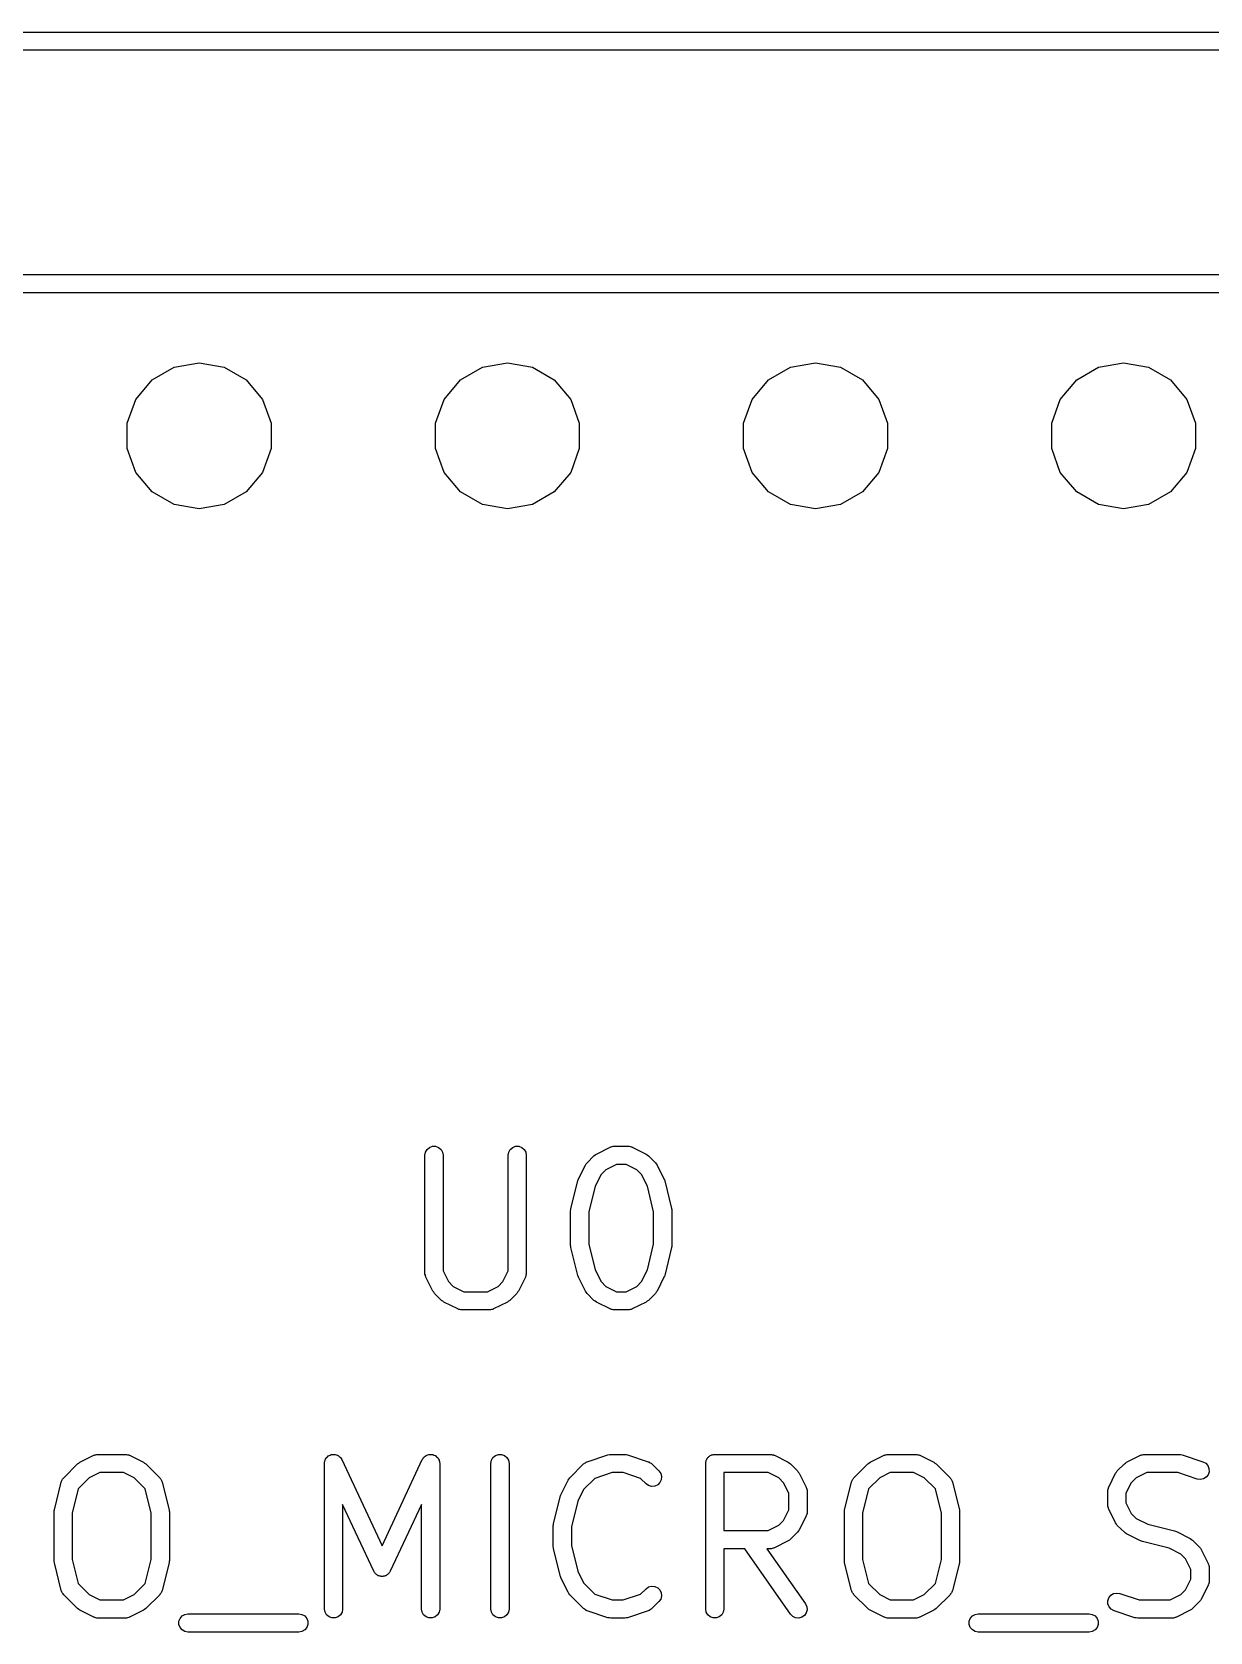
# Model space of a CAD drawing. Header units: millimetres. Extents: x 37 to 156, y -137 to -19.
# Drawn here: x 128.74 to 138.45, y -32.61 to -19.43 of the extents above; entities that cross this region are included whole.
import ezdxf

# ---------------------------------------------------------------- set-up
doc = ezdxf.new("R2010")
doc.units = ezdxf.units.MM
doc.layers.add('BLACK', color=7, linetype='Continuous')

# ---------------------------------------------------------------- blocks, each defined once
blk = doc.blocks.new('hhskb2-F.SilkS')
at = {"layer": 'BLACK'}
for p, q in [((106.3, -21.425), (154.3, -21.425)), ((154.225, -21.575), (106.375, -21.575)), ((129.914, -22.188), (130.12, -22.1517)), ((130.12, -22.1517), (130.326, -22.188)), ((132.454, -22.188), (132.66, -22.1517)), ((132.66, -22.1517), (132.866, -22.188)), ((134.994, -22.188), (135.2, -22.1517)), ((135.2, -22.1517), (135.406, -22.188)), ((137.534, -22.188), (137.74, -22.1517)), ((137.74, -22.1517), (137.946, -22.188)), ((129.733, -22.2926), (129.914, -22.188)), ((130.326, -22.188), (130.507, -22.2926)), ((132.273, -22.2926), (132.454, -22.188)), ((132.866, -22.188), (133.047, -22.2926)), ((134.813, -22.2926), (134.994, -22.188)), ((135.406, -22.188), (135.587, -22.2926)), ((137.353, -22.2926), (137.534, -22.188)), ((137.946, -22.188), (138.127, -22.2926)), ((129.598, -22.4529), (129.733, -22.2926)), ((130.507, -22.2926), (130.642, -22.4529)), ((132.138, -22.4529), (132.273, -22.2926)), ((133.047, -22.2926), (133.182, -22.4529)), ((134.678, -22.4529), (134.813, -22.2926)), ((135.587, -22.2926), (135.722, -22.4529)), ((137.218, -22.4529), (137.353, -22.2926)), ((138.127, -22.2926), (138.262, -22.4529)), ((129.527, -22.6494), (129.598, -22.4529)), ((130.642, -22.4529), (130.713, -22.6494)), ((132.067, -22.6494), (132.138, -22.4529)), ((133.182, -22.4529), (133.253, -22.6494)), ((134.607, -22.6494), (134.678, -22.4529)), ((135.722, -22.4529), (135.793, -22.6494)), ((137.147, -22.6494), (137.218, -22.4529)), ((138.262, -22.4529), (138.333, -22.6494)), ((129.527, -22.8586), (129.527, -22.6494)), ((130.713, -22.6494), (130.713, -22.8586)), ((132.067, -22.8586), (132.067, -22.6494)), ((133.253, -22.6494), (133.253, -22.8586)), ((134.607, -22.8586), (134.607, -22.6494)), ((135.793, -22.6494), (135.793, -22.8586)), ((137.147, -22.8586), (137.147, -22.6494)), ((138.333, -22.6494), (138.333, -22.8586)), ((129.598, -23.0551), (129.527, -22.8586)), ((130.713, -22.8586), (130.642, -23.0551)), ((132.138, -23.0551), (132.067, -22.8586)), ((133.253, -22.8586), (133.182, -23.0551)), ((134.678, -23.0551), (134.607, -22.8586)), ((135.793, -22.8586), (135.722, -23.0551)), ((137.218, -23.0551), (137.147, -22.8586)), ((138.333, -22.8586), (138.262, -23.0551)), ((129.733, -23.2154), (129.598, -23.0551)), ((130.642, -23.0551), (130.507, -23.2154)), ((132.273, -23.2154), (132.138, -23.0551)), ((133.182, -23.0551), (133.047, -23.2154)), ((134.813, -23.2154), (134.678, -23.0551)), ((135.722, -23.0551), (135.587, -23.2154)), ((137.353, -23.2154), (137.218, -23.0551)), ((138.262, -23.0551), (138.127, -23.2154)), ((129.914, -23.32), (129.733, -23.2154)), ((130.12, -23.3563), (129.914, -23.32)), ((130.326, -23.32), (130.12, -23.3563)), ((130.507, -23.2154), (130.326, -23.32)), ((132.454, -23.32), (132.273, -23.2154)), ((132.66, -23.3563), (132.454, -23.32)), ((132.866, -23.32), (132.66, -23.3563)), ((133.047, -23.2154), (132.866, -23.32)), ((134.994, -23.32), (134.813, -23.2154)), ((135.2, -23.3563), (134.994, -23.32)), ((135.406, -23.32), (135.2, -23.3563)), ((135.587, -23.2154), (135.406, -23.32)), ((137.534, -23.32), (137.353, -23.2154)), ((137.74, -23.3563), (137.534, -23.32)), ((137.946, -23.32), (137.74, -23.3563)), ((138.127, -23.2154), (137.946, -23.32)), ((132.018, -28.6179), (132.043, -28.609)), ((132.043, -28.609), (132.069, -28.609)), ((132.069, -28.609), (132.093, -28.6179)), ((132.704, -28.6179), (132.728, -28.609)), ((132.728, -28.609), (132.754, -28.609)), ((132.754, -28.609), (132.779, -28.6179)), ((133.394, -28.6729), (133.508, -28.6158)), ((133.508, -28.6158), (133.512, -28.6145)), ((133.512, -28.6145), (133.516, -28.6124)), ((133.516, -28.6124), (133.524, -28.6109)), ((133.524, -28.6109), (133.533, -28.6083)), ((133.533, -28.6083), (133.537, -28.6086)), ((133.537, -28.6086), (133.541, -28.6079)), ((133.541, -28.6079), (133.656, -28.6079)), ((133.656, -28.6079), (133.66, -28.6086)), ((133.66, -28.6086), (133.664, -28.6083)), ((133.664, -28.6083), (133.673, -28.6109)), ((133.673, -28.6109), (133.681, -28.6124)), ((133.681, -28.6124), (133.685, -28.6145)), ((133.685, -28.6145), (133.689, -28.6158)), ((133.689, -28.6158), (133.804, -28.6729)), ((131.981, -28.6829), (131.985, -28.6572)), ((131.981, -29.6543), (131.981, -28.6829)), ((131.985, -28.6572), (131.998, -28.6346)), ((131.998, -28.6346), (132.018, -28.6179)), ((132.093, -28.6179), (132.113, -28.6346)), ((132.113, -28.6346), (132.126, -28.6572)), ((132.126, -28.6572), (132.131, -28.6829)), ((132.131, -28.6829), (132.131, -29.6366)), ((132.666, -28.6829), (132.671, -28.6572)), ((132.666, -29.6366), (132.666, -28.6829)), ((132.671, -28.6572), (132.684, -28.6346)), ((132.684, -28.6346), (132.704, -28.6179)), ((132.779, -28.6179), (132.799, -28.6346)), ((132.799, -28.6346), (132.812, -28.6572)), ((132.812, -28.6572), (132.816, -28.6829)), ((132.816, -28.6829), (132.816, -29.6543)), ((133.31, -28.754), (133.317, -28.7441)), ((133.317, -28.7441), (133.374, -28.687)), ((133.374, -28.687), (133.384, -28.6801)), ((133.384, -28.6801), (133.394, -28.6729)), ((133.804, -28.6729), (133.813, -28.6801)), ((133.813, -28.6801), (133.823, -28.687)), ((133.823, -28.687), (133.88, -28.7441)), ((133.88, -28.7441), (133.887, -28.7539)), ((133.243, -28.8857), (133.246, -28.8779)), ((133.246, -28.8779), (133.303, -28.7636)), ((133.303, -28.7636), (133.31, -28.754)), ((133.432, -28.8416), (133.384, -28.9376)), ((133.472, -28.8016), (133.432, -28.8416)), ((133.559, -28.7579), (133.472, -28.8016)), ((133.638, -28.7579), (133.559, -28.7579)), ((133.726, -28.8016), (133.638, -28.7579)), ((133.766, -28.8416), (133.726, -28.8016)), ((133.814, -28.9376), (133.766, -28.8416)), ((133.887, -28.7539), (133.894, -28.7636)), ((133.894, -28.7636), (133.951, -28.8779)), ((133.951, -28.8779), (133.954, -28.8857)), ((133.183, -29.1218), (133.24, -28.8932)), ((133.24, -28.8932), (133.243, -28.8857)), ((133.384, -28.9376), (133.331, -29.1492)), ((133.866, -29.1492), (133.814, -28.9376)), ((133.954, -28.8857), (133.957, -28.8932)), ((133.957, -28.8932), (134.014, -29.1218)), ((133.181, -29.14), (133.182, -29.131)), ((133.181, -29.4257), (133.181, -29.14)), ((133.182, -29.131), (133.183, -29.1218)), ((134.014, -29.1218), (134.015, -29.131)), ((134.015, -29.131), (134.016, -29.14)), ((134.016, -29.14), (134.016, -29.4257)), ((133.331, -29.1492), (133.331, -29.4165)), ((133.866, -29.4165), (133.866, -29.1492)), ((133.182, -29.4347), (133.181, -29.4257)), ((133.183, -29.4439), (133.182, -29.4347)), ((133.24, -29.6725), (133.183, -29.4439)), ((133.331, -29.4165), (133.384, -29.6281)), ((133.814, -29.6281), (133.866, -29.4165)), ((134.014, -29.4439), (133.957, -29.6725)), ((134.015, -29.4347), (134.014, -29.4439)), ((134.016, -29.4257), (134.015, -29.4347)), ((131.981, -29.6585), (131.981, -29.6543)), ((131.981, -29.6629), (131.981, -29.6585)), ((131.984, -29.6713), (131.981, -29.6629)), ((132.131, -29.6366), (132.174, -29.7241)), ((132.623, -29.7241), (132.666, -29.6366)), ((132.816, -29.6629), (132.813, -29.6713)), ((132.816, -29.6543), (132.816, -29.6585)), ((132.816, -29.6585), (132.816, -29.6629)), ((133.384, -29.6281), (133.432, -29.7241)), ((133.766, -29.7241), (133.814, -29.6281)), ((131.985, -29.6799), (131.984, -29.6713)), ((131.987, -29.6837), (131.985, -29.6799)), ((131.989, -29.6878), (131.987, -29.6837)), ((132.046, -29.8021), (131.989, -29.6878)), ((132.053, -29.8118), (132.046, -29.8021)), ((132.174, -29.7241), (132.214, -29.7641)), ((132.214, -29.7641), (132.302, -29.8079)), ((132.495, -29.8079), (132.583, -29.7641)), ((132.583, -29.7641), (132.623, -29.7241)), ((132.751, -29.8021), (132.744, -29.8118)), ((132.809, -29.6878), (132.751, -29.8021)), ((132.81, -29.6837), (132.809, -29.6878)), ((132.812, -29.6799), (132.81, -29.6837)), ((132.813, -29.6713), (132.812, -29.6799)), ((133.243, -29.68), (133.24, -29.6725)), ((133.246, -29.6878), (133.243, -29.68)), ((133.303, -29.8021), (133.246, -29.6878)), ((133.31, -29.8118), (133.303, -29.8021)), ((133.432, -29.7241), (133.472, -29.7641)), ((133.472, -29.7641), (133.559, -29.8079)), ((133.638, -29.8079), (133.726, -29.7641)), ((133.726, -29.7641), (133.766, -29.7241)), ((133.894, -29.8021), (133.887, -29.8118)), ((133.951, -29.6878), (133.894, -29.8021)), ((133.954, -29.68), (133.951, -29.6878)), ((133.957, -29.6725), (133.954, -29.68)), ((132.06, -29.8216), (132.053, -29.8118)), ((132.117, -29.8787), (132.06, -29.8216)), ((132.127, -29.8856), (132.117, -29.8787)), ((132.136, -29.8928), (132.127, -29.8856)), ((132.251, -29.9499), (132.136, -29.8928)), ((132.302, -29.8079), (132.495, -29.8079)), ((132.661, -29.8928), (132.546, -29.9499)), ((132.67, -29.8856), (132.661, -29.8928)), ((132.68, -29.8787), (132.67, -29.8856)), ((132.737, -29.8216), (132.68, -29.8787)), ((132.744, -29.8118), (132.737, -29.8216)), ((133.317, -29.8216), (133.31, -29.8118)), ((133.374, -29.8787), (133.317, -29.8216)), ((133.384, -29.8856), (133.374, -29.8787)), ((133.394, -29.8928), (133.384, -29.8856)), ((133.508, -29.9499), (133.394, -29.8928)), ((133.559, -29.8079), (133.638, -29.8079)), ((133.804, -29.8928), (133.689, -29.9499)), ((133.813, -29.8856), (133.804, -29.8928)), ((133.823, -29.8787), (133.813, -29.8856)), ((133.88, -29.8216), (133.823, -29.8787)), ((133.887, -29.8118), (133.88, -29.8216)), ((132.255, -29.9512), (132.251, -29.9499)), ((132.259, -29.9533), (132.255, -29.9512)), ((132.267, -29.9549), (132.259, -29.9533)), ((132.276, -29.9574), (132.267, -29.9549)), ((132.28, -29.9571), (132.276, -29.9574)), ((132.284, -29.9579), (132.28, -29.9571)), ((132.513, -29.9579), (132.284, -29.9579)), ((132.517, -29.9571), (132.513, -29.9579)), ((132.521, -29.9574), (132.517, -29.9571)), ((132.53, -29.9549), (132.521, -29.9574)), ((132.539, -29.9533), (132.53, -29.9549)), ((132.542, -29.9512), (132.539, -29.9533)), ((132.546, -29.9499), (132.542, -29.9512)), ((133.512, -29.9512), (133.508, -29.9499)), ((133.516, -29.9533), (133.512, -29.9512)), ((133.524, -29.9549), (133.516, -29.9533)), ((133.533, -29.9574), (133.524, -29.9549)), ((133.537, -29.9571), (133.533, -29.9574)), ((133.541, -29.9579), (133.537, -29.9571)), ((133.656, -29.9579), (133.541, -29.9579)), ((133.66, -29.9571), (133.656, -29.9579)), ((133.664, -29.9574), (133.66, -29.9571)), ((133.673, -29.9549), (133.664, -29.9574)), ((133.681, -29.9533), (133.673, -29.9549)), ((133.685, -29.9512), (133.681, -29.9533)), ((133.689, -29.9499), (133.685, -29.9512)), ((129.003, -31.3413), (129.117, -31.227)), ((129.117, -31.227), (129.127, -31.2201)), ((129.127, -31.2201), (129.136, -31.2129)), ((129.136, -31.2129), (129.251, -31.1558)), ((129.251, -31.1558), (129.255, -31.1545)), ((129.255, -31.1545), (129.259, -31.1524)), ((129.259, -31.1524), (129.267, -31.1509)), ((129.267, -31.1509), (129.276, -31.1483)), ((129.276, -31.1483), (129.28, -31.1486)), ((129.28, -31.1486), (129.284, -31.1479)), ((129.284, -31.1479), (129.513, -31.1479)), ((129.513, -31.1479), (129.517, -31.1486)), ((129.517, -31.1486), (129.521, -31.1483)), ((129.521, -31.1483), (129.53, -31.1509)), ((129.53, -31.1509), (129.539, -31.1524)), ((129.539, -31.1524), (129.542, -31.1545)), ((129.542, -31.1545), (129.546, -31.1558)), ((129.546, -31.1558), (129.661, -31.2129)), ((129.661, -31.2129), (129.67, -31.2201)), ((129.67, -31.2201), (129.68, -31.227)), ((129.68, -31.227), (129.794, -31.3413)), ((131.152, -31.2229), (131.154, -31.2132)), ((131.152, -32.4229), (131.152, -31.2229)), ((131.154, -31.2132), (131.155, -31.2035)), ((131.155, -31.2035), (131.156, -31.2005)), ((131.156, -31.2005), (131.157, -31.1972)), ((131.157, -31.1972), (131.162, -31.1887)), ((131.162, -31.1887), (131.166, -31.1799)), ((131.166, -31.1799), (131.168, -31.1775)), ((131.168, -31.1775), (131.17, -31.1746)), ((131.17, -31.1746), (131.177, -31.1684)), ((131.177, -31.1684), (131.184, -31.1614)), ((131.184, -31.1614), (131.187, -31.16)), ((131.187, -31.16), (131.19, -31.1579)), ((131.19, -31.1579), (131.199, -31.1546)), ((131.199, -31.1546), (131.208, -31.1504)), ((131.208, -31.1504), (131.211, -31.1501)), ((131.211, -31.1501), (131.214, -31.149)), ((131.214, -31.149), (131.224, -31.149)), ((131.224, -31.149), (131.234, -31.1481)), ((131.234, -31.1481), (131.237, -31.149)), ((131.237, -31.149), (131.24, -31.149)), ((131.24, -31.149), (131.249, -31.1523)), ((131.249, -31.1523), (131.259, -31.1549)), ((131.259, -31.1549), (131.262, -31.1568)), ((131.262, -31.1568), (131.265, -31.1579)), ((131.265, -31.1579), (131.272, -31.1642)), ((131.272, -31.1642), (131.28, -31.1698)), ((131.28, -31.1698), (131.282, -31.1725)), ((131.282, -31.1725), (131.285, -31.1746)), ((131.285, -31.1746), (131.289, -31.1831)), ((131.289, -31.1831), (131.295, -31.1911)), ((131.295, -31.1911), (131.627, -31.9026)), ((131.627, -31.9026), (131.959, -31.1911)), ((131.959, -31.1911), (131.965, -31.1831)), ((131.965, -31.1831), (131.97, -31.1746)), ((131.97, -31.1746), (131.972, -31.1725)), ((131.972, -31.1725), (131.974, -31.1698)), ((131.974, -31.1698), (131.982, -31.1642)), ((131.982, -31.1642), (131.99, -31.1579)), ((131.99, -31.1579), (131.993, -31.1568)), ((131.993, -31.1568), (131.995, -31.1549)), ((131.995, -31.1549), (132.005, -31.1523)), ((132.005, -31.1523), (132.014, -31.149)), ((132.014, -31.149), (132.017, -31.149)), ((132.017, -31.149), (132.021, -31.1481)), ((132.021, -31.1481), (132.03, -31.149)), ((132.03, -31.149), (132.04, -31.149)), ((132.04, -31.149), (132.043, -31.1501)), ((132.043, -31.1501), (132.047, -31.1504)), ((132.047, -31.1504), (132.055, -31.1546)), ((132.055, -31.1546), (132.065, -31.1579)), ((132.065, -31.1579), (132.067, -31.16)), ((132.067, -31.16), (132.07, -31.1614)), ((132.07, -31.1614), (132.077, -31.1684)), ((132.077, -31.1684), (132.085, -31.1746)), ((132.085, -31.1746), (132.086, -31.1775)), ((132.086, -31.1775), (132.089, -31.1799)), ((132.089, -31.1799), (132.093, -31.1887)), ((132.093, -31.1887), (132.098, -31.1972)), ((132.098, -31.1972), (132.098, -31.2005)), ((132.098, -31.2005), (132.1, -31.2035)), ((132.1, -31.2035), (132.1, -31.2132)), ((132.1, -31.2132), (132.102, -31.2229)), ((132.102, -31.2229), (132.102, -32.4229)), ((132.524, -31.2229), (132.528, -31.1972)), ((132.524, -32.4229), (132.524, -31.2229)), ((132.528, -31.1972), (132.541, -31.1746)), ((132.541, -31.1746), (132.561, -31.1579)), ((132.561, -31.1579), (132.586, -31.149)), ((132.586, -31.149), (132.612, -31.149)), ((132.612, -31.149), (132.636, -31.1579)), ((132.636, -31.1579), (132.656, -31.1746)), ((132.656, -31.1746), (132.669, -31.1972)), ((132.669, -31.1972), (132.674, -31.2229)), ((132.674, -31.2229), (132.674, -32.4229)), ((133.174, -31.3413), (133.288, -31.227)), ((133.288, -31.227), (133.292, -31.2245)), ((133.292, -31.2245), (133.295, -31.2213)), ((133.295, -31.2213), (133.303, -31.2171)), ((133.303, -31.2171), (133.31, -31.212)), ((133.31, -31.212), (133.314, -31.2109)), ((133.314, -31.2109), (133.318, -31.2088)), ((133.318, -31.2088), (133.489, -31.1517)), ((133.489, -31.1517), (133.501, -31.1499)), ((133.501, -31.1499), (133.513, -31.1479)), ((133.513, -31.1479), (133.627, -31.1479)), ((133.627, -31.1479), (133.639, -31.1499)), ((133.639, -31.1499), (133.651, -31.1517)), ((133.651, -31.1517), (133.822, -31.2088)), ((133.822, -31.2088), (133.826, -31.2109)), ((133.826, -31.2109), (133.83, -31.212)), ((133.83, -31.212), (133.837, -31.2171)), ((133.837, -31.2171), (133.845, -31.2213)), ((133.845, -31.2213), (133.848, -31.2245)), ((133.848, -31.2245), (133.852, -31.227)), ((133.852, -31.227), (133.909, -31.2841)), ((134.295, -31.2229), (134.296, -31.2164)), ((134.295, -32.4229), (134.295, -31.2229)), ((134.296, -31.2098), (134.298, -31.2037)), ((134.296, -31.2164), (134.296, -31.2098)), ((134.298, -31.2037), (134.3, -31.1972)), ((134.3, -31.1972), (134.303, -31.1915)), ((134.303, -31.1915), (134.305, -31.1854)), ((134.305, -31.1854), (134.309, -31.1803)), ((134.309, -31.1803), (134.313, -31.1746)), ((134.313, -31.1746), (134.318, -31.1704)), ((134.318, -31.1704), (134.322, -31.1654)), ((134.322, -31.1654), (134.327, -31.1621)), ((134.327, -31.1621), (134.332, -31.1579)), ((134.332, -31.1579), (134.339, -31.1557)), ((134.339, -31.1557), (134.344, -31.1524)), ((134.344, -31.1524), (134.351, -31.1512)), ((134.351, -31.1512), (134.357, -31.149)), ((134.357, -31.149), (134.364, -31.149)), ((134.364, -31.149), (134.37, -31.1479)), ((134.37, -31.1479), (134.827, -31.1479)), ((134.827, -31.1479), (134.831, -31.1486)), ((134.831, -31.1486), (134.836, -31.1483)), ((134.836, -31.1483), (134.844, -31.1509)), ((134.844, -31.1509), (134.853, -31.1524)), ((134.853, -31.1524), (134.857, -31.1545)), ((134.857, -31.1545), (134.861, -31.1558)), ((134.861, -31.1558), (134.975, -31.2129)), ((134.975, -31.2129), (134.985, -31.2201)), ((134.985, -31.2201), (134.994, -31.227)), ((134.994, -31.227), (135.052, -31.2841)), ((135.517, -31.3413), (135.631, -31.227)), ((135.631, -31.227), (135.641, -31.2201)), ((135.641, -31.2201), (135.651, -31.2129)), ((135.651, -31.2129), (135.765, -31.1558)), ((135.765, -31.1558), (135.769, -31.1545)), ((135.769, -31.1545), (135.773, -31.1524)), ((135.773, -31.1524), (135.782, -31.1509)), ((135.782, -31.1509), (135.79, -31.1483)), ((135.79, -31.1483), (135.794, -31.1486)), ((135.794, -31.1486), (135.799, -31.1479)), ((135.799, -31.1479), (136.027, -31.1479)), ((136.027, -31.1479), (136.031, -31.1486)), ((136.031, -31.1486), (136.036, -31.1483)), ((136.036, -31.1483), (136.044, -31.1509)), ((136.044, -31.1509), (136.053, -31.1524)), ((136.053, -31.1524), (136.057, -31.1545)), ((136.057, -31.1545), (136.061, -31.1558)), ((136.061, -31.1558), (136.175, -31.2129)), ((136.175, -31.2129), (136.185, -31.2201)), ((136.185, -31.2201), (136.194, -31.227)), ((136.194, -31.227), (136.309, -31.3413)), ((137.688, -31.2841), (137.746, -31.227)), ((137.746, -31.227), (137.755, -31.2201)), ((137.755, -31.2201), (137.765, -31.2129)), ((137.765, -31.2129), (137.879, -31.1558)), ((137.879, -31.1558), (137.883, -31.1545)), ((137.883, -31.1545), (137.887, -31.1524)), ((137.887, -31.1524), (137.896, -31.1509)), ((137.896, -31.1509), (137.904, -31.1483)), ((137.904, -31.1483), (137.909, -31.1486)), ((137.909, -31.1486), (137.913, -31.1479)), ((137.913, -31.1479), (138.199, -31.1479)), ((138.199, -31.1479), (138.21, -31.1499)), ((138.21, -31.1499), (138.222, -31.1517)), ((138.222, -31.1517), (138.394, -31.2088)), ((138.394, -31.2088), (138.417, -31.2213)), ((138.417, -31.2213), (138.434, -31.2407)), ((138.434, -31.2407), (138.443, -31.265)), ((128.926, -31.6047), (128.983, -31.3761)), ((128.983, -31.3761), (128.986, -31.3695)), ((128.986, -31.3695), (128.988, -31.3626)), ((128.988, -31.3626), (128.991, -31.3577)), ((128.991, -31.3577), (128.994, -31.3523)), ((128.994, -31.3523), (128.999, -31.3471)), ((128.999, -31.3471), (129.003, -31.3413)), ((129.214, -31.3416), (129.123, -31.4326)), ((129.302, -31.2979), (129.214, -31.3416)), ((129.495, -31.2979), (129.302, -31.2979)), ((129.583, -31.3416), (129.495, -31.2979)), ((129.674, -31.4326), (129.583, -31.3416)), ((129.794, -31.3413), (129.799, -31.3471)), ((129.799, -31.3471), (129.804, -31.3523)), ((129.804, -31.3523), (129.806, -31.3577)), ((129.806, -31.3577), (129.809, -31.3626)), ((129.809, -31.3626), (129.811, -31.3695)), ((129.811, -31.3695), (129.814, -31.3761)), ((129.814, -31.3761), (129.871, -31.6047)), ((133.103, -31.475), (133.16, -31.3607)), ((133.16, -31.3607), (133.167, -31.3511)), ((133.167, -31.3511), (133.174, -31.3413)), ((133.382, -31.3456), (133.289, -31.4387)), ((133.525, -31.2979), (133.382, -31.3456)), ((133.615, -31.2979), (133.525, -31.2979)), ((133.758, -31.3456), (133.615, -31.2979)), ((133.803, -31.3902), (133.758, -31.3456)), ((133.917, -31.3802), (133.899, -31.3986)), ((133.909, -31.2841), (133.924, -31.3054)), ((133.928, -31.3566), (133.917, -31.3802)), ((133.924, -31.3054), (133.93, -31.3306)), ((133.93, -31.3306), (133.928, -31.3566)), ((134.445, -31.2979), (134.445, -31.7764)), ((134.809, -31.2979), (134.445, -31.2979)), ((134.897, -31.3416), (134.809, -31.2979)), ((134.937, -31.3816), (134.897, -31.3416)), ((134.981, -31.4691), (134.937, -31.3816)), ((135.052, -31.2841), (135.058, -31.2939)), ((135.058, -31.2939), (135.066, -31.3036)), ((135.066, -31.3036), (135.123, -31.4179)), ((135.44, -31.6047), (135.497, -31.3761)), ((135.497, -31.3761), (135.5, -31.3695)), ((135.5, -31.3695), (135.502, -31.3626)), ((135.502, -31.3626), (135.505, -31.3577)), ((135.505, -31.3577), (135.508, -31.3523)), ((135.508, -31.3523), (135.513, -31.3471)), ((135.513, -31.3471), (135.517, -31.3413)), ((135.729, -31.3416), (135.638, -31.4326)), ((135.816, -31.2979), (135.729, -31.3416)), ((136.009, -31.2979), (135.816, -31.2979)), ((136.097, -31.3416), (136.009, -31.2979)), ((136.188, -31.4326), (136.097, -31.3416)), ((136.309, -31.3413), (136.313, -31.3471)), ((136.313, -31.3471), (136.318, -31.3523)), ((136.318, -31.3523), (136.32, -31.3577)), ((136.32, -31.3577), (136.324, -31.3626)), ((136.324, -31.3626), (136.326, -31.3695)), ((136.326, -31.3695), (136.328, -31.3761)), ((136.328, -31.3761), (136.386, -31.6047)), ((137.617, -31.4179), (137.674, -31.3036)), ((137.674, -31.3036), (137.682, -31.294)), ((137.682, -31.294), (137.688, -31.2841)), ((137.803, -31.3816), (137.759, -31.4691)), ((137.843, -31.3416), (137.803, -31.3816)), ((137.931, -31.2979), (137.843, -31.3416)), ((138.186, -31.2979), (137.931, -31.2979)), ((138.346, -31.3512), (138.186, -31.2979)), ((138.372, -31.355), (138.346, -31.3512)), ((138.398, -31.3498), (138.372, -31.355)), ((138.42, -31.3361), (138.398, -31.3498)), ((138.436, -31.3157), (138.42, -31.3361)), ((138.444, -31.291), (138.436, -31.3157)), ((138.443, -31.265), (138.444, -31.291)), ((129.123, -31.4326), (129.074, -31.6321)), ((129.724, -31.6321), (129.674, -31.4326)), ((133.04, -31.719), (133.097, -31.4904)), ((133.097, -31.4904), (133.101, -31.4829)), ((133.101, -31.4829), (133.103, -31.475)), ((133.289, -31.4387), (133.241, -31.5347)), ((133.824, -31.4051), (133.803, -31.3902)), ((133.849, -31.4119), (133.824, -31.4051)), ((133.875, -31.4096), (133.849, -31.4119)), ((133.899, -31.3986), (133.875, -31.4096)), ((134.981, -31.6052), (134.981, -31.4691)), ((135.123, -31.4179), (135.124, -31.422)), ((135.124, -31.422), (135.126, -31.4258)), ((135.126, -31.4258), (135.128, -31.4344)), ((135.128, -31.4344), (135.13, -31.4429)), ((135.13, -31.4429), (135.13, -31.4472)), ((135.13, -31.4472), (135.131, -31.4514)), ((135.131, -31.4514), (135.131, -31.6229)), ((135.638, -31.4326), (135.588, -31.6321)), ((136.238, -31.6321), (136.188, -31.4326)), ((137.609, -31.4514), (137.61, -31.4472)), ((137.609, -31.5657), (137.609, -31.4514)), ((137.61, -31.4429), (137.612, -31.4344)), ((137.61, -31.4472), (137.61, -31.4429)), ((137.612, -31.4344), (137.614, -31.4258)), ((137.614, -31.4258), (137.616, -31.422)), ((137.616, -31.422), (137.617, -31.4179)), ((137.759, -31.4691), (137.759, -31.548)), ((128.924, -31.6229), (128.925, -31.6138)), ((128.924, -32.0229), (128.924, -31.6229)), ((128.925, -31.6138), (128.926, -31.6047)), ((129.074, -31.6321), (129.074, -32.0136)), ((129.724, -32.0136), (129.724, -31.6321)), ((129.871, -31.6047), (129.872, -31.6138)), ((129.872, -31.6138), (129.874, -31.6229)), ((129.874, -31.6229), (129.874, -32.0229)), ((131.559, -32.1117), (131.302, -31.5609)), ((131.302, -31.5609), (131.302, -32.4229)), ((131.952, -31.5609), (131.695, -32.1117)), ((131.952, -32.4229), (131.952, -31.5609)), ((133.241, -31.5347), (133.188, -31.7464)), ((134.937, -31.6927), (134.981, -31.6052)), ((135.126, -31.6485), (135.124, -31.6523)), ((135.128, -31.6399), (135.126, -31.6485)), ((135.13, -31.6314), (135.128, -31.6399)), ((135.131, -31.6229), (135.13, -31.6271)), ((135.13, -31.6271), (135.13, -31.6314)), ((135.438, -31.6229), (135.439, -31.6138)), ((135.438, -32.0229), (135.438, -31.6229)), ((135.439, -31.6138), (135.44, -31.6047)), ((135.588, -31.6321), (135.588, -32.0136)), ((136.238, -32.0136), (136.238, -31.6321)), ((136.386, -31.6047), (136.386, -31.6138)), ((136.386, -31.6138), (136.388, -31.6229)), ((136.388, -31.6229), (136.388, -32.0229)), ((137.61, -31.57), (137.609, -31.5657)), ((137.61, -31.5743), (137.61, -31.57)), ((137.612, -31.5827), (137.61, -31.5743)), ((137.614, -31.5914), (137.612, -31.5827)), ((137.616, -31.5951), (137.614, -31.5914)), ((137.617, -31.5993), (137.616, -31.5951)), ((137.674, -31.7135), (137.617, -31.5993)), ((137.759, -31.548), (137.803, -31.6356)), ((137.803, -31.6356), (137.843, -31.6755)), ((133.038, -31.7371), (133.039, -31.7281)), ((133.038, -31.9086), (133.038, -31.7371)), ((133.039, -31.7281), (133.04, -31.719)), ((133.188, -31.7464), (133.188, -31.8993)), ((134.445, -31.7764), (134.809, -31.7764)), ((134.809, -31.7764), (134.897, -31.7326)), ((134.897, -31.7326), (134.937, -31.6927)), ((135.058, -31.7803), (135.052, -31.7902)), ((135.066, -31.7707), (135.058, -31.7803)), ((135.123, -31.6564), (135.066, -31.7707)), ((135.124, -31.6523), (135.123, -31.6564)), ((137.682, -31.7232), (137.674, -31.7135)), ((137.688, -31.733), (137.682, -31.7232)), ((137.746, -31.7902), (137.688, -31.733)), ((137.843, -31.6755), (137.939, -31.7235)), ((137.939, -31.7235), (138.16, -31.7787)), ((138.16, -31.7787), (138.167, -31.782)), ((133.039, -31.9176), (133.038, -31.9086)), ((133.188, -31.8993), (133.241, -32.111)), ((134.975, -31.8614), (134.861, -31.9185)), ((134.985, -31.8542), (134.975, -31.8614)), ((134.994, -31.8473), (134.985, -31.8542)), ((135.052, -31.7902), (134.994, -31.8473)), ((137.755, -31.7971), (137.746, -31.7902)), ((137.765, -31.8042), (137.755, -31.7971)), ((137.879, -31.8614), (137.765, -31.8042)), ((137.887, -31.8637), (137.879, -31.8614)), ((137.895, -31.867), (137.887, -31.8637)), ((138.115, -31.9222), (137.895, -31.867)), ((138.167, -31.782), (138.175, -31.7843)), ((138.175, -31.7843), (138.289, -31.8415)), ((138.289, -31.8415), (138.299, -31.8486)), ((138.299, -31.8486), (138.309, -31.8555)), ((138.309, -31.8555), (138.366, -31.9127)), ((138.366, -31.9127), (138.373, -31.9225)), ((128.925, -32.0319), (128.924, -32.0229)), ((128.926, -32.041), (128.925, -32.0319)), ((128.983, -32.2696), (128.926, -32.041)), ((129.074, -32.0136), (129.123, -32.2131)), ((129.674, -32.2131), (129.724, -32.0136)), ((129.871, -32.041), (129.814, -32.2696)), ((129.872, -32.0319), (129.871, -32.041)), ((129.874, -32.0229), (129.872, -32.0319)), ((133.04, -31.9268), (133.039, -31.9176)), ((133.097, -32.1553), (133.04, -31.9268)), ((134.617, -31.9264), (134.445, -31.9264)), ((134.445, -31.9264), (134.445, -32.4229)), ((134.994, -32.4659), (134.617, -31.9264)), ((134.827, -31.9264), (134.8, -31.9264)), ((134.8, -31.9264), (135.117, -32.3798)), ((134.831, -31.9257), (134.827, -31.9264)), ((134.836, -31.9259), (134.831, -31.9257)), ((134.844, -31.9234), (134.836, -31.9259)), ((134.853, -31.9219), (134.844, -31.9234)), ((134.857, -31.9197), (134.853, -31.9219)), ((134.861, -31.9185), (134.857, -31.9197)), ((135.439, -32.0319), (135.438, -32.0229)), ((135.44, -32.041), (135.439, -32.0319)), ((135.497, -32.2696), (135.44, -32.041)), ((135.588, -32.0136), (135.638, -32.2131)), ((136.188, -32.2131), (136.238, -32.0136)), ((136.386, -32.041), (136.328, -32.2696)), ((136.388, -32.0229), (136.386, -32.0319)), ((136.386, -32.0319), (136.386, -32.041)), ((138.211, -31.9702), (138.115, -31.9222)), ((138.251, -32.0101), (138.211, -31.9702)), ((138.295, -32.0977), (138.251, -32.0101)), ((138.373, -31.9225), (138.38, -31.9322)), ((138.38, -31.9322), (138.437, -32.0465)), ((131.563, -32.1171), (131.559, -32.1117)), ((131.566, -32.123), (131.563, -32.1171)), ((131.57, -32.1277), (131.566, -32.123)), ((131.574, -32.133), (131.57, -32.1277)), ((131.579, -32.1368), (131.574, -32.133)), ((131.584, -32.1414), (131.579, -32.1368)), ((131.59, -32.1442), (131.584, -32.1414)), ((131.595, -32.148), (131.59, -32.1442)), ((131.602, -32.1497), (131.595, -32.148)), ((131.608, -32.1524), (131.602, -32.1497)), ((131.614, -32.153), (131.608, -32.1524)), ((131.621, -32.1547), (131.614, -32.153)), ((131.627, -32.1541), (131.621, -32.1547)), ((131.634, -32.1547), (131.627, -32.1541)), ((131.64, -32.153), (131.634, -32.1547)), ((131.647, -32.1524), (131.64, -32.153)), ((131.653, -32.1497), (131.647, -32.1524)), ((131.659, -32.148), (131.653, -32.1497)), ((131.664, -32.1442), (131.659, -32.148)), ((131.67, -32.1414), (131.664, -32.1442)), ((131.675, -32.1368), (131.67, -32.1414)), ((131.68, -32.133), (131.675, -32.1368)), ((131.684, -32.1277), (131.68, -32.133)), ((131.689, -32.123), (131.684, -32.1277)), ((131.691, -32.1171), (131.689, -32.123)), ((131.695, -32.1117), (131.691, -32.1171)), ((133.101, -32.1628), (133.097, -32.1553)), ((133.103, -32.1707), (133.101, -32.1628)), ((133.16, -32.285), (133.103, -32.1707)), ((133.241, -32.111), (133.289, -32.207)), ((138.295, -32.1766), (138.295, -32.0977)), ((138.437, -32.0465), (138.438, -32.0506)), ((138.438, -32.0506), (138.44, -32.0543)), ((138.44, -32.0543), (138.442, -32.063)), ((138.442, -32.063), (138.445, -32.0714)), ((138.445, -32.0714), (138.444, -32.0757)), ((138.444, -32.0757), (138.445, -32.08)), ((138.445, -32.08), (138.445, -32.1943)), ((128.986, -32.2762), (128.983, -32.2696)), ((128.988, -32.2831), (128.986, -32.2762)), ((128.991, -32.288), (128.988, -32.2831)), ((128.994, -32.2934), (128.991, -32.288)), ((128.999, -32.2986), (128.994, -32.2934)), ((129.003, -32.3045), (128.999, -32.2986)), ((129.117, -32.4187), (129.003, -32.3045)), ((129.123, -32.2131), (129.214, -32.3041)), ((129.214, -32.3041), (129.302, -32.3479)), ((129.495, -32.3479), (129.583, -32.3041)), ((129.583, -32.3041), (129.674, -32.2131)), ((129.794, -32.3045), (129.68, -32.4187)), ((129.799, -32.2986), (129.794, -32.3045)), ((129.804, -32.2934), (129.799, -32.2986)), ((129.806, -32.288), (129.804, -32.2934)), ((129.809, -32.2831), (129.806, -32.288)), ((129.811, -32.2762), (129.809, -32.2831)), ((129.814, -32.2696), (129.811, -32.2762)), ((133.167, -32.2946), (133.16, -32.285)), ((133.174, -32.3045), (133.167, -32.2946)), ((133.288, -32.4187), (133.174, -32.3045)), ((133.289, -32.207), (133.382, -32.3002)), ((133.382, -32.3002), (133.525, -32.3479)), ((133.615, -32.3479), (133.758, -32.3002)), ((133.758, -32.3002), (133.803, -32.2555)), ((133.803, -32.2555), (133.824, -32.2406)), ((133.824, -32.2406), (133.849, -32.2339)), ((133.849, -32.2339), (133.875, -32.2361)), ((133.875, -32.2361), (133.899, -32.2471)), ((133.899, -32.2471), (133.917, -32.2656)), ((133.917, -32.2656), (133.928, -32.2892)), ((133.928, -32.2892), (133.93, -32.3151)), ((135.5, -32.2762), (135.497, -32.2696)), ((135.502, -32.2831), (135.5, -32.2762)), ((135.505, -32.288), (135.502, -32.2831)), ((135.508, -32.2934), (135.505, -32.288)), ((135.513, -32.2986), (135.508, -32.2934)), ((135.517, -32.3045), (135.513, -32.2986)), ((135.631, -32.4187), (135.517, -32.3045)), ((135.638, -32.2131), (135.729, -32.3041)), ((135.729, -32.3041), (135.816, -32.3479)), ((136.009, -32.3479), (136.097, -32.3041)), ((136.097, -32.3041), (136.188, -32.2131)), ((136.309, -32.3045), (136.194, -32.4187)), ((136.313, -32.2986), (136.309, -32.3045)), ((136.318, -32.2934), (136.313, -32.2986)), ((136.32, -32.288), (136.318, -32.2934)), ((136.324, -32.2831), (136.32, -32.288)), ((136.326, -32.2762), (136.324, -32.2831)), ((136.328, -32.2696), (136.326, -32.2762)), ((137.635, -32.3096), (137.657, -32.296)), ((137.657, -32.296), (137.682, -32.2907)), ((137.682, -32.2907), (137.708, -32.2946)), ((137.708, -32.2946), (137.868, -32.3479)), ((138.124, -32.3479), (138.211, -32.3041)), ((138.211, -32.3041), (138.251, -32.2641)), ((138.251, -32.2641), (138.295, -32.1766)), ((138.437, -32.2278), (138.38, -32.3421)), ((138.438, -32.2237), (138.437, -32.2278)), ((138.44, -32.2199), (138.438, -32.2237)), ((138.442, -32.2113), (138.44, -32.2199)), ((138.445, -32.2029), (138.442, -32.2113)), ((138.445, -32.1943), (138.444, -32.1985)), ((138.444, -32.1985), (138.445, -32.2029)), ((129.127, -32.4256), (129.117, -32.4187)), ((129.136, -32.4328), (129.127, -32.4256)), ((129.251, -32.4899), (129.136, -32.4328)), ((129.302, -32.3479), (129.495, -32.3479)), ((129.661, -32.4328), (129.546, -32.4899)), ((129.67, -32.4256), (129.661, -32.4328)), ((129.68, -32.4187), (129.67, -32.4256)), ((131.157, -32.4485), (131.152, -32.4229)), ((131.302, -32.4229), (131.298, -32.4485)), ((131.957, -32.4485), (131.952, -32.4229)), ((132.102, -32.4229), (132.098, -32.4485)), ((132.528, -32.4485), (132.524, -32.4229)), ((132.674, -32.4229), (132.669, -32.4485)), ((133.292, -32.4212), (133.288, -32.4187)), ((133.295, -32.4245), (133.292, -32.4212)), ((133.303, -32.4286), (133.295, -32.4245)), ((133.31, -32.4337), (133.303, -32.4286)), ((133.314, -32.4348), (133.31, -32.4337)), ((133.318, -32.4369), (133.314, -32.4348)), ((133.489, -32.494), (133.318, -32.4369)), ((133.525, -32.3479), (133.615, -32.3479)), ((133.822, -32.4369), (133.651, -32.494)), ((133.826, -32.4348), (133.822, -32.4369)), ((133.83, -32.4337), (133.826, -32.4348)), ((133.837, -32.4286), (133.83, -32.4337)), ((133.845, -32.4245), (133.837, -32.4286)), ((133.848, -32.4212), (133.845, -32.4245)), ((133.852, -32.4187), (133.848, -32.4212)), ((133.909, -32.3616), (133.852, -32.4187)), ((133.924, -32.3403), (133.909, -32.3616)), ((133.93, -32.3151), (133.924, -32.3403)), ((134.3, -32.4485), (134.295, -32.4229)), ((134.445, -32.4229), (134.44, -32.4485)), ((135.117, -32.3798), (135.128, -32.4035)), ((135.13, -32.4294), (135.124, -32.4546)), ((135.128, -32.4035), (135.13, -32.4294)), ((135.641, -32.4256), (135.631, -32.4187)), ((135.651, -32.4328), (135.641, -32.4256)), ((135.765, -32.4899), (135.651, -32.4328)), ((135.816, -32.3479), (136.009, -32.3479)), ((136.175, -32.4328), (136.061, -32.4899)), ((136.185, -32.4256), (136.175, -32.4328)), ((136.194, -32.4187), (136.185, -32.4256)), ((137.61, -32.3547), (137.618, -32.33)), ((137.611, -32.3807), (137.61, -32.3547)), ((137.62, -32.405), (137.611, -32.3807)), ((137.618, -32.33), (137.635, -32.3096)), ((137.638, -32.4245), (137.62, -32.405)), ((137.661, -32.4369), (137.638, -32.4245)), ((137.832, -32.494), (137.661, -32.4369)), ((137.868, -32.3479), (138.124, -32.3479)), ((138.289, -32.4328), (138.175, -32.4899)), ((138.299, -32.4256), (138.289, -32.4328)), ((138.309, -32.4187), (138.299, -32.4256)), ((138.366, -32.3616), (138.309, -32.4187)), ((138.373, -32.3518), (138.366, -32.3616)), ((138.38, -32.3421), (138.373, -32.3518)), ((129.255, -32.4912), (129.251, -32.4899)), ((129.259, -32.4933), (129.255, -32.4912)), ((129.267, -32.4949), (129.259, -32.4933)), ((129.276, -32.4974), (129.267, -32.4949)), ((129.28, -32.4971), (129.276, -32.4974)), ((129.284, -32.4979), (129.28, -32.4971)), ((129.513, -32.4979), (129.284, -32.4979)), ((129.517, -32.4971), (129.513, -32.4979)), ((129.521, -32.4974), (129.517, -32.4971)), ((129.53, -32.4949), (129.521, -32.4974)), ((129.539, -32.4933), (129.53, -32.4949)), ((129.542, -32.4912), (129.539, -32.4933)), ((129.546, -32.4899), (129.542, -32.4912)), ((129.953, -32.5241), (129.962, -32.4996)), ((129.953, -32.5502), (129.953, -32.5241)), ((129.962, -32.5746), (129.953, -32.5502)), ((129.962, -32.4996), (129.979, -32.4797)), ((129.979, -32.4797), (130.001, -32.4667)), ((130.001, -32.4667), (130.027, -32.4621)), ((130.027, -32.4621), (130.941, -32.4621)), ((130.941, -32.4621), (130.967, -32.4667)), ((130.967, -32.4667), (130.99, -32.4797)), ((130.99, -32.4797), (131.006, -32.4996)), ((131.006, -32.4996), (131.015, -32.5241)), ((131.015, -32.5502), (131.006, -32.5746)), ((131.015, -32.5241), (131.015, -32.5502)), ((131.17, -32.4711), (131.157, -32.4485)), ((131.19, -32.4878), (131.17, -32.4711)), ((131.214, -32.4967), (131.19, -32.4878)), ((131.24, -32.4967), (131.214, -32.4967)), ((131.265, -32.4878), (131.24, -32.4967)), ((131.285, -32.4711), (131.265, -32.4878)), ((131.298, -32.4485), (131.285, -32.4711)), ((131.97, -32.4711), (131.957, -32.4485)), ((131.99, -32.4878), (131.97, -32.4711)), ((132.014, -32.4967), (131.99, -32.4878)), ((132.04, -32.4967), (132.014, -32.4967)), ((132.065, -32.4878), (132.04, -32.4967)), ((132.085, -32.4711), (132.065, -32.4878)), ((132.098, -32.4485), (132.085, -32.4711)), ((132.541, -32.4711), (132.528, -32.4485)), ((132.561, -32.4878), (132.541, -32.4711)), ((132.586, -32.4967), (132.561, -32.4878)), ((132.612, -32.4967), (132.586, -32.4967)), ((132.636, -32.4878), (132.612, -32.4967)), ((132.656, -32.4711), (132.636, -32.4878)), ((132.669, -32.4485), (132.656, -32.4711)), ((133.501, -32.4958), (133.489, -32.494)), ((133.513, -32.4979), (133.501, -32.4958)), ((133.627, -32.4979), (133.513, -32.4979)), ((133.639, -32.4958), (133.627, -32.4979)), ((133.651, -32.494), (133.639, -32.4958)), ((134.313, -32.4711), (134.3, -32.4485)), ((134.332, -32.4878), (134.313, -32.4711)), ((134.357, -32.4967), (134.332, -32.4878)), ((134.383, -32.4967), (134.357, -32.4967)), ((134.407, -32.4878), (134.383, -32.4967)), ((134.427, -32.4711), (134.407, -32.4878)), ((134.44, -32.4485), (134.427, -32.4711)), ((135.013, -32.4843), (134.994, -32.4659)), ((135.036, -32.4953), (135.013, -32.4843)), ((135.062, -32.4976), (135.036, -32.4953)), ((135.087, -32.4908), (135.062, -32.4976)), ((135.109, -32.4759), (135.087, -32.4908)), ((135.124, -32.4546), (135.109, -32.4759)), ((135.769, -32.4912), (135.765, -32.4899)), ((135.773, -32.4933), (135.769, -32.4912)), ((135.782, -32.4949), (135.773, -32.4933)), ((135.79, -32.4974), (135.782, -32.4949)), ((135.794, -32.4971), (135.79, -32.4974)), ((135.799, -32.4979), (135.794, -32.4971)), ((136.027, -32.4979), (135.799, -32.4979)), ((136.031, -32.4971), (136.027, -32.4979)), ((136.036, -32.4974), (136.031, -32.4971)), ((136.044, -32.4949), (136.036, -32.4974)), ((136.053, -32.4933), (136.044, -32.4949)), ((136.057, -32.4912), (136.053, -32.4933)), ((136.061, -32.4899), (136.057, -32.4912)), ((136.468, -32.5241), (136.476, -32.4996)), ((136.468, -32.5502), (136.468, -32.5241)), ((136.476, -32.5746), (136.468, -32.5502)), ((136.476, -32.4996), (136.493, -32.4797)), ((136.493, -32.4797), (136.516, -32.4667)), ((136.516, -32.4667), (136.541, -32.4621)), ((136.541, -32.4621), (137.456, -32.4621)), ((137.456, -32.4621), (137.481, -32.4667)), ((137.481, -32.4667), (137.504, -32.4797)), ((137.504, -32.4797), (137.521, -32.4996)), ((137.521, -32.4996), (137.53, -32.5241)), ((137.53, -32.5502), (137.521, -32.5746)), ((137.53, -32.5241), (137.53, -32.5502)), ((137.844, -32.4958), (137.832, -32.494)), ((137.856, -32.4979), (137.844, -32.4958)), ((138.141, -32.4979), (137.856, -32.4979)), ((138.146, -32.4971), (138.141, -32.4979)), ((138.15, -32.4974), (138.146, -32.4971)), ((138.158, -32.4949), (138.15, -32.4974)), ((138.167, -32.4933), (138.158, -32.4949)), ((138.171, -32.4912), (138.167, -32.4933)), ((138.175, -32.4899), (138.171, -32.4912)), ((129.979, -32.5946), (129.962, -32.5746)), ((130.001, -32.6076), (129.979, -32.5946)), ((130.027, -32.6121), (130.001, -32.6076)), ((130.941, -32.6121), (130.027, -32.6121)), ((130.967, -32.6076), (130.941, -32.6121)), ((130.99, -32.5946), (130.967, -32.6076)), ((131.006, -32.5746), (130.99, -32.5946)), ((136.493, -32.5946), (136.476, -32.5746)), ((136.516, -32.6076), (136.493, -32.5946)), ((136.541, -32.6121), (136.516, -32.6076)), ((137.456, -32.6121), (136.541, -32.6121)), ((137.481, -32.6076), (137.456, -32.6121)), ((137.504, -32.5946), (137.481, -32.6076)), ((137.521, -32.5746), (137.504, -32.5946))]:
    blk.add_line(p, q, dxfattribs=at)
blk = doc.blocks.new('hhskb2-Edge.Cuts')
at = {"layer": 'BLACK'}
for p, q in [((36.9, -19.425), (156.1, -19.425)), ((156.025, -19.575), (36.975, -19.575))]:
    blk.add_line(p, q, dxfattribs=at)

msp = doc.modelspace()

# ---------------------------------------------------------------- block references
for name in ['hhskb2-Edge.Cuts', 'hhskb2-F.SilkS']:
    msp.add_blockref(name, (0, 0))

doc.saveas('drawing.dxf')
